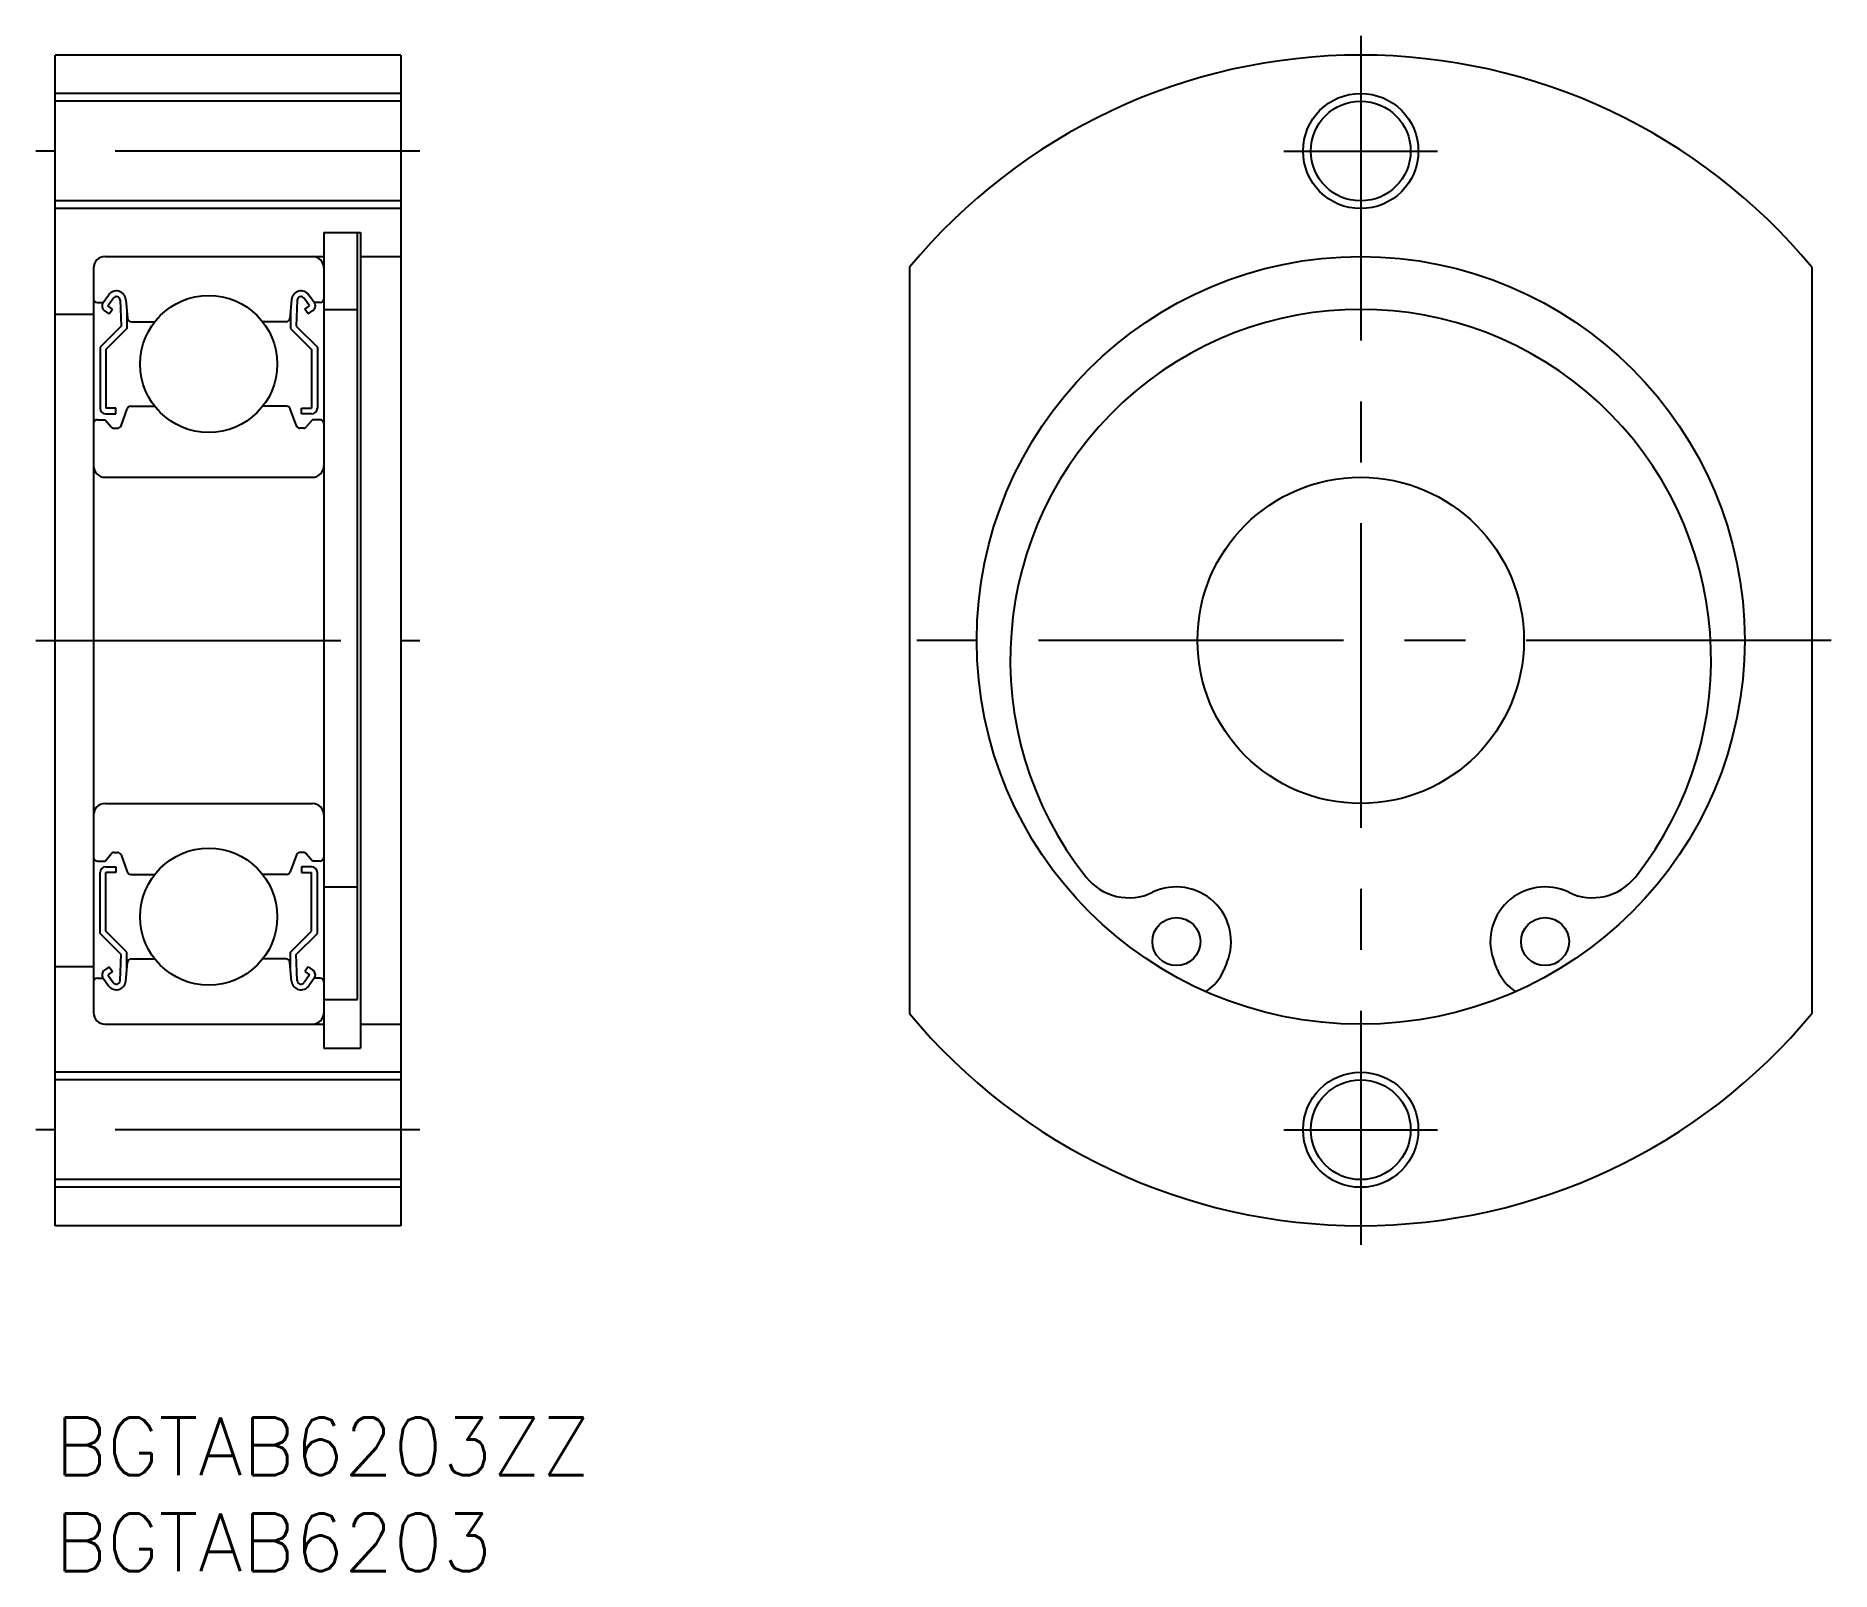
# Model space of a CAD drawing. Extents: x -1 to 92.5, y -8 to 72.
import ezdxf

# ---------------------------------------------------------------- set-up
doc = ezdxf.new("R2010")
doc.units = 0
doc.header["$LTSCALE"] = 0.5
doc.linetypes.add('CENTER', pattern=[50.8, 31.75, -6.35, 6.35, -6.35])
for name, color, linetype in [('MSM_CENTER', 1, 'CENTER'), ('MSM_CONTINUOUS', 7, 'CONTINUOUS'), ('MSM_NARROW', 5, 'CONTINUOUS'), ('MSM_PART_NUMBER', 7, 'CONTINUOUS')]:
    doc.layers.add(name, color=color, linetype=linetype)
doc.styles.get("Standard").update_dxf_attribs({"font": 'txt.shx', "height": 3, "bigfont": 'bigfont.shx'})

# ---------------------------------------------------------------- blocks, each defined once
blk = doc.blocks.new('*U5')
at = {"layer": 'MSM_PART_NUMBER'}
blk.add_text('BGTAB6203ZZ', height=3, dxfattribs=at).set_placement((0, -3))
blk = doc.blocks.new('*U6')
at = {"layer": 'MSM_PART_NUMBER'}
blk.add_text('BGTAB6203', height=3, dxfattribs=at).set_placement((0, -8))

msp = doc.modelspace()

# ---------------------------------------------------------------- linework, layer by layer
at = {"layer": 'MSM_CENTER'}
for p, q in [((68, 72), (68, 9)), ((19, 66), (-1, 66)), ((64, 66), (72, 66)), ((-1, 40.5), (19, 40.5)), ((92.5, 40.5), (43.5, 40.5)), ((19, 15), (-1, 15)), ((64, 15), (72, 15))]:
    msp.add_line(p, q, dxfattribs=at)
at = {"layer": 'MSM_CONTINUOUS'}
for p, q in [((0, 10), (0, 71)), ((18, 71), (0, 71)), ((18, 71), (18, 10)), ((18, 68.6), (0, 68.6)), ((18, 63.4), (0, 63.4)), ((14, 61.75, 1.75), (15.9, 61.75, 1.75)), ((14, 61.75), (14, 19.25)), ((15.75, 21.795, 1.25), (15.75, 61.75, 1.25)), ((15.9, 61.75), (15.9, 19.25)), ((2, 59.9), (2, 21.1)), ((2.6, 60.5), (14, 60.5)), ((15.95, 60.5), (18, 60.5)), ((44.5, 59.942), (44.5, 21.058)), ((91.5, 59.942), (91.5, 21.058)), ((2.2, 58.1), (2.5, 58.1)), ((2.5, 58.1), (2.779, 58.497)), ((2.746, 57.928), (3.028, 58.33)), ((3.392, 58.223), (3.442, 56.874)), ((3.686, 58.254), (3.772, 57.282)), ((12.314, 58.254), (12.228, 57.282)), ((12.608, 58.223), (12.558, 56.874)), ((13.254, 57.928), (12.972, 58.33)), ((13.5, 58.1), (13.221, 58.497)), ((13.8, 58.1), (13.5, 58.1)), ((0, 57.5), (2, 57.5)), ((2.819, 57.51), (2.574, 57.682)), ((2.991, 57.755), (2.746, 57.928)), ((2.819, 57.51), (2.991, 57.755)), ((3.742, 57.621), (3.742, 56.75)), ((3.971, 57.1), (5.186, 57.1)), ((12.029, 57.1), (10.814, 57.1)), ((12.258, 57.621), (12.258, 56.75)), ((13.009, 57.755), (13.254, 57.928)), ((13.181, 57.51), (13.009, 57.755)), ((13.181, 57.51), (13.426, 57.682)), ((14, 57.75, 1.75), (15.75, 57.75, 1.75)), ((3.442, 56.874), (2.342, 55.774)), ((3.742, 56.75), (2.642, 55.65)), ((12.258, 56.75), (13.358, 55.65)), ((12.558, 56.874), (13.658, 55.774)), ((2.342, 55.774), (2.342, 52.6)), ((2.642, 55.65), (2.642, 52.6)), ((13.358, 55.65), (13.358, 52.6)), ((13.658, 55.774), (13.658, 52.6)), ((3.162, 52.6), (2.642, 52.6)), ((3.162, 52.3), (3.162, 52.6)), ((3.434, 51.681), (3.757, 52.568)), ((3.945, 52.7), (5.186, 52.7)), ((12.055, 52.7), (10.814, 52.7)), ((12.566, 51.681), (12.243, 52.568)), ((12.838, 52.6), (13.358, 52.6)), ((12.838, 52.3), (12.838, 52.6)), ((2.2, 52), (2.6, 52)), ((2.6, 52), (2.918, 51.621)), ((2.642, 52.3), (3.162, 52.3)), ((3.071, 51.55), (3.246, 51.55)), ((12.929, 51.55), (12.754, 51.55)), ((13.358, 52.3), (12.838, 52.3)), ((13.4, 52), (13.082, 51.621)), ((13.8, 52), (13.4, 52)), ((2.6, 49), (13.4, 49)), ((2.6, 32), (13.4, 32)), ((2.2, 29), (2.6, 29)), ((2.6, 29), (2.918, 29.379)), ((3.071, 29.45), (3.246, 29.45)), ((3.434, 29.319), (3.757, 28.432)), ((12.566, 29.319), (12.243, 28.432)), ((12.929, 29.45), (12.754, 29.45)), ((13.4, 29), (13.082, 29.379)), ((13.8, 29), (13.4, 29)), ((2.342, 25.226), (2.342, 28.4)), ((2.642, 28.7), (3.162, 28.7)), ((2.642, 25.35), (2.642, 28.4)), ((3.162, 28.4), (2.642, 28.4)), ((3.162, 28.7), (3.162, 28.4)), ((3.945, 28.3), (5.186, 28.3)), ((12.055, 28.3), (10.814, 28.3)), ((12.838, 28.7), (12.838, 28.4)), ((13.358, 28.7), (12.838, 28.7)), ((12.838, 28.4), (13.358, 28.4)), ((13.358, 25.35), (13.358, 28.4)), ((13.658, 25.226), (13.658, 28.4)), ((14, 27.653, 1.75), (15.75, 27.653, 1.75)), ((3.742, 24.25), (2.642, 25.35)), ((12.258, 24.25), (13.358, 25.35)), ((3.442, 24.126), (2.342, 25.226)), ((12.558, 24.126), (13.658, 25.226)), ((0, 23.5), (2, 23.5)), ((2.819, 23.49), (2.574, 23.318)), ((2.819, 23.49), (2.991, 23.245)), ((3.392, 22.777), (3.442, 24.126)), ((3.686, 22.746), (3.772, 23.718)), ((3.742, 23.379), (3.742, 24.25)), ((3.971, 23.9), (5.186, 23.9)), ((12.029, 23.9), (10.814, 23.9)), ((12.314, 22.746), (12.228, 23.718)), ((12.258, 23.379), (12.258, 24.25)), ((12.608, 22.777), (12.558, 24.126)), ((13.181, 23.49), (13.009, 23.245)), ((13.181, 23.49), (13.426, 23.318)), ((61.032, 23.71), (60.877, 23.337)), ((75.123, 23.337), (74.968, 23.71)), ((2.2, 22.9), (2.5, 22.9)), ((2.5, 22.9), (2.779, 22.503)), ((2.991, 23.245), (2.746, 23.072)), ((2.746, 23.072), (3.028, 22.67)), ((13.254, 23.072), (12.972, 22.67)), ((13.009, 23.245), (13.254, 23.072)), ((13.5, 22.9), (13.221, 22.503)), ((13.8, 22.9), (13.5, 22.9)), ((14, 21.795, 1.75), (15.75, 21.795, 1.75)), ((2.6, 20.5), (14, 20.5)), ((5.5, 20.5), (5.5, 20.5)), ((15.95, 20.5), (18, 20.5)), ((14, 19.25, 1.75), (15.9, 19.25, 1.75)), ((18, 17.6), (0, 17.6)), ((18, 12.4), (0, 12.4)), ((18, 10), (0, 10))]:
    msp.add_line(p, q, dxfattribs=at)
for centre, radius in [((68, 66), 2.6), ((68, 40.5), 20), ((8, 54.9), 3.572), ((68, 40.5), 8.5), ((8, 26.1), 3.572), ((58.4, 24.803), 1.25), ((77.6, 24.803), 1.25), ((68, 15), 2.6)]:
    msp.add_circle(centre, radius, dxfattribs=at)
for centre, radius, start, end in [((68, 40.5), 30.5, 39.60193, 140.39807), ((2.6, 59.9), 0.6, 90, 180), ((13.4, 59.9), 0.6, 0, 90), ((2.2, 58.3), 0.2, 180, 270), ((2.745, 57.927), 0.3, 144.93674, 235.03926), ((3.188, 58.21), 0.5, 5.06519, 144.93675), ((3.192, 58.215), 0.2, 2.13106, 144.93555), ((12.812, 58.21), 0.5, 35.06325, 174.9348), ((12.808, 58.215), 0.2, 35.06445, 177.86894), ((13.255, 57.927), 0.3, 304.96074, 35.06326), ((13.8, 58.3), 0.2, 270, 0), ((3.971, 57.3), 0.2, 185.06519, 270), ((12.029, 57.3), 0.2, 270, 354.93481), ((68, 39.5), 18.25, 321.62101, 218.37899), ((2.642, 52.6), 0.3, 180, 270), ((3.945, 52.5), 0.2, 90, 159.97018), ((12.055, 52.5), 0.2, 20.02982, 90), ((13.358, 52.6), 0.3, 270, 0), ((2.2, 51.8), 0.2, 90, 180), ((3.071, 51.75), 0.2, 219.99922, 270), ((3.246, 51.75), 0.2, 270, 339.97018), ((12.754, 51.75), 0.2, 200.02982, 270), ((12.929, 51.75), 0.2, 270, 320.00078), ((13.8, 51.8), 0.2, 0, 90), ((2.6, 49.6), 0.6, 180, 270), ((13.4, 49.6), 0.6, 270, 0), ((2.6, 31.4), 0.6, 90, 180), ((13.4, 31.4), 0.6, 0, 90), ((2.2, 29.2), 0.2, 180, 270), ((3.071, 29.25), 0.2, 90, 140.00078), ((3.246, 29.25), 0.2, 20.02982, 90), ((12.754, 29.25), 0.2, 90, 159.97018), ((12.929, 29.25), 0.2, 39.99922, 90), ((13.8, 29.2), 0.2, 270, 0), ((2.642, 28.4), 0.3, 90, 180), ((3.945, 28.5), 0.2, 200.02982, 270), ((12.055, 28.5), 0.2, 270, 339.97018), ((13.358, 28.4), 0.3, 0, 90), ((55.928, 29.939), 2.85, 218.37899, 295.70591), ((80.072, 29.939), 2.85, 244.29409, 321.62101), ((58.4, 24.803), 2.85, 337.46151, 115.70591), ((77.6, 24.803), 2.85, 64.29409, 202.53849), ((3.971, 23.7), 0.2, 90, 174.93481), ((12.029, 23.7), 0.2, 5.06519, 90), ((2.2, 22.7), 0.2, 90, 180), ((2.745, 23.073), 0.3, 124.96074, 215.06326), ((3.188, 22.79), 0.5, 215.06325, 354.9348), ((3.192, 22.785), 0.2, 215.06445, 357.86894), ((12.812, 22.79), 0.5, 185.06519, 324.93675), ((12.808, 22.785), 0.2, 182.13106, 324.93555), ((13.255, 23.073), 0.3, 324.93674, 55.03926), ((13.8, 22.7), 0.2, 0, 90), ((58.568, 24.295), 2.5, 303.05557, 337.46151), ((77.432, 24.295), 2.5, 202.53849, 236.94443), ((2.6, 21.1), 0.6, 180, 270), ((13.4, 21.1), 0.6, 270, 0), ((68, 40.5), 30.5, 219.60193, 320.39807)]:
    msp.add_arc(centre, radius, start, end, dxfattribs=at)
at = {"layer": 'MSM_NARROW'}
for p, q in [((18, 69), (0, 69)), ((18, 63), (0, 63)), ((18, 18), (0, 18)), ((18, 12), (0, 12))]:
    msp.add_line(p, q, dxfattribs=at)
for centre in [(68, 66), (68, 15)]:
    msp.add_circle(centre, 3, dxfattribs=at)

# ---------------------------------------------------------------- block references
at = {"layer": 'MSM_CONTINUOUS'}
for name in ['*U5', '*U6']:
    msp.add_blockref(name, (0, 0), dxfattribs=at)

doc.saveas('drawing.dxf')
